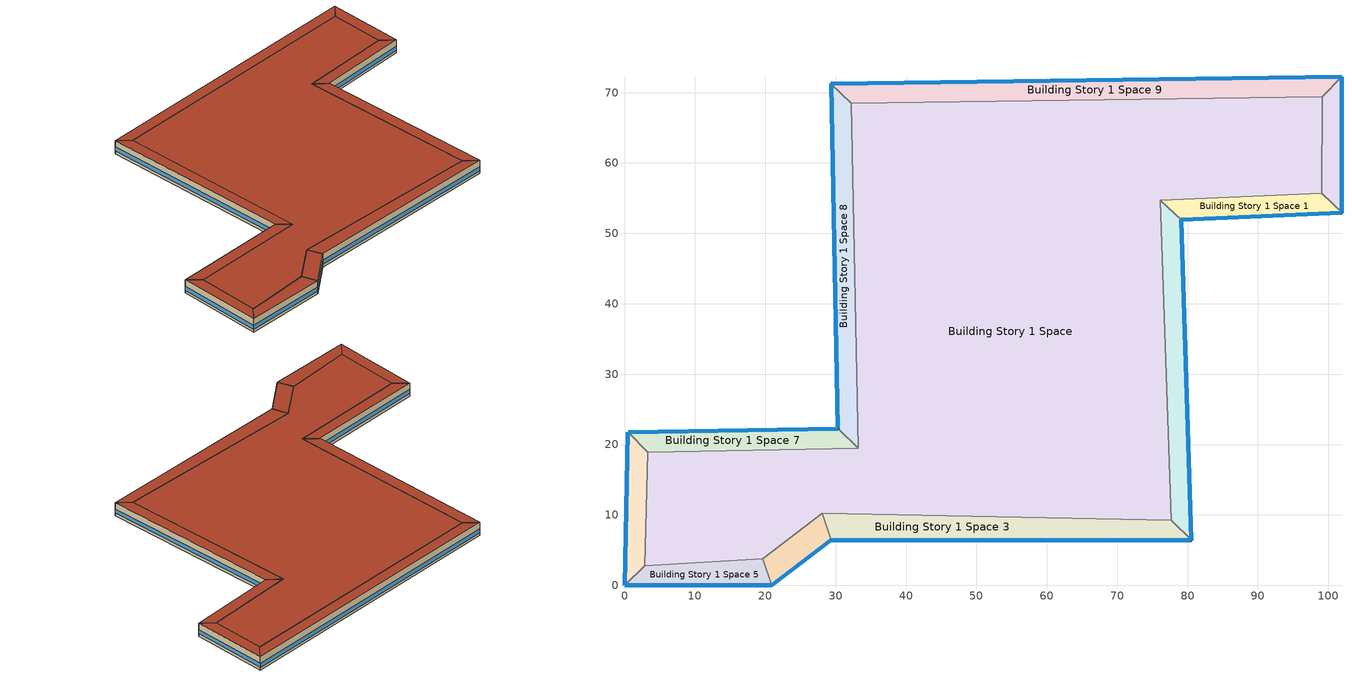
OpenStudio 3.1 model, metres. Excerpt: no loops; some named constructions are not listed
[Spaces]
Building Story 1 Space
 floor ground: 99.05,55.73 76.13,54.69 77.68,9.22 28.06,10.22 19.61,3.79 2.86,2.8 3.32,18.94 33.21,19.5 32.21,68.49 99.13,69.42 z0
 wall adiabatic (Typical Interior Wall): 76.13,54.69 99.05,55.73 99.13,69.42 32.21,68.49 33.21,19.5 3.32,18.94 2.86,2.8 19.61,3.79 28.06,10.22 77.68,9.22 76.13,54.69 z0:3.6
 roof outside: 99.13,69.42 32.21,68.49 33.21,19.5 3.32,18.94 2.86,2.8 19.61,3.79 28.06,10.22 77.68,9.22 76.13,54.69 99.05,55.73 z3.6
Building Story 1 Space 1
 floor ground: 101.94,52.96 79.06,51.97 76.13,54.69 99.05,55.73 z0
 wall outside: 79.06,51.97 101.94,52.96 z0:3.6
 wall adiabatic (Typical Interior Wall): 101.94,52.96 99.05,55.73 76.13,54.69 79.06,51.97 z0:3.6
 window: 79.09,51.97 101.91,52.96 z0.76:1.84
 roof outside: 99.05,55.73 76.13,54.69 79.06,51.97 101.94,52.96 z3.6
Building Story 1 Space 2
 floor ground: 79.06,51.97 80.56,6.43 77.68,9.22 76.13,54.69 z0
 wall outside: 80.56,6.43 79.06,51.97 z0:3.6
 wall adiabatic (Typical Interior Wall): 79.06,51.97 76.13,54.69 77.68,9.22 80.56,6.43 z0:3.6
 window: 80.55,6.46 79.06,51.94 z0.76:1.84
 roof outside: 76.13,54.69 77.68,9.22 80.56,6.43 79.06,51.97 z3.6
Building Story 1 Space 3
 floor ground: 80.56,6.43 29.34,6.43 28.06,10.22 77.68,9.22 z0
 wall outside: 29.34,6.43 80.56,6.43 z0:3.6
 wall adiabatic (Typical Interior Wall): 80.56,6.43 77.68,9.22 28.06,10.22 29.34,6.43 z0:3.6
 window: 29.36,6.43 80.53,6.43 z0.76:1.84
 roof outside: 77.68,9.22 28.06,10.22 29.34,6.43 80.56,6.43 z3.6
Building Story 1 Space 4
 floor ground: 29.34,6.43 20.88,0 19.61,3.79 28.06,10.22 z0
 wall outside: 20.88,0 29.34,6.43 z0:3.6
 wall adiabatic (Typical Interior Wall): 29.34,6.43 28.06,10.22 19.61,3.79 20.88,0 z0:3.6
 window: 20.91,0.02 29.32,6.42 z0.76:1.85
 roof outside: 28.06,10.22 19.61,3.79 20.88,0 29.34,6.43 z3.6
Building Story 1 Space 5
 floor ground: 20.88,0 0,0 2.86,2.8 19.61,3.79 z0
 wall outside: 0,0 20.88,0 z0:3.6
 wall adiabatic (Typical Interior Wall): 20.88,0 19.61,3.79 2.86,2.8 0,0 z0:3.6
 window: 0.03,0 20.86,0 z0.76:1.84
 roof outside: 19.61,3.79 2.86,2.8 0,0 20.88,0 z3.6
Building Story 1 Space 6
 floor ground: 0,0 0.5,21.78 3.32,18.94 2.86,2.8 z0
 wall outside: 0.5,21.78 0,0 z0:3.6
 wall adiabatic (Typical Interior Wall): 0,0 2.86,2.8 3.32,18.94 0.5,21.78 z0:3.6
 window: 0.5,21.75 0,0.03 z0.76:1.84
 roof outside: 2.86,2.8 3.32,18.94 0.5,21.78 0,0 z3.6
Building Story 1 Space 7
 floor ground: 0.5,21.78 30.33,22.27 33.21,19.5 3.32,18.94 z0
 wall outside: 30.33,22.27 0.5,21.78 z0:3.6
 wall adiabatic (Typical Interior Wall): 0.5,21.78 3.32,18.94 33.21,19.5 30.33,22.27 z0:3.6
 window: 30.31,22.27 0.52,21.78 z0.76:1.84
 roof outside: 3.32,18.94 33.21,19.5 30.33,22.27 0.5,21.78 z3.6
Building Story 1 Space 8
 floor ground: 30.33,22.27 29.34,71.27 32.21,68.49 33.21,19.5 z0
 wall outside: 29.34,71.27 30.33,22.27 z0:3.6
 wall adiabatic (Typical Interior Wall): 30.33,22.27 33.21,19.5 32.21,68.49 29.34,71.27 z0:3.6
 window: 29.34,71.25 30.33,22.3 z0.76:1.84
 roof outside: 33.21,19.5 32.21,68.49 29.34,71.27 30.33,22.27 z3.6
Building Story 1 Space 9
 floor ground: 29.34,71.27 101.94,72.26 99.13,69.42 32.21,68.49 z0
 wall outside: 101.94,72.26 29.34,71.27 z0:3.6
 wall adiabatic (Typical Interior Wall): 29.34,71.27 32.21,68.49 99.13,69.42 101.94,72.26 z0:3.6
 window: 101.91,72.26 29.36,71.27 z0.76:1.84
 roof outside: 32.21,68.49 99.13,69.42 101.94,72.26 29.34,71.27 z3.6
Building Story 1 Space 10
 floor ground: 101.94,72.26 101.94,52.96 99.05,55.73 99.13,69.42 z0
 wall outside: 101.94,52.96 101.94,72.26 z0:3.6
 wall adiabatic (Typical Interior Wall): 101.94,72.26 99.13,69.42 99.05,55.73 101.94,52.96 z0:3.6
 window: 101.94,52.99 101.94,72.24 z0.76:1.84
 roof outside: 99.13,69.42 99.05,55.73 101.94,52.96 101.94,72.26 z3.6
[Schedule:Ruleset]
D_EPr_Ktchn_Cook_Yr: Default Day Schedule=D_EPr_Ktchn_Cook_Yr Default; Summer Design Day Schedule=D_EPr_Ktchn_Cook_Yr Summer Design Day; Winter Design Day Schedule=D_EPr_Ktchn_Cook_Yr Winter Design Day 4
[Schedule:Day]
Clothing Schedule Summer Clothes: 24, 0, 0.5
D_EPr_Clrm_Occup_Yr Default|Wkdy Day; D_EPr_Clrm_Occup_Yr Default|Wkdy Day 1; D_EPr_Clrm_Occup_Yr Default|Wkdy Day 2: 7, 0, 0, 9, 0, 0.6, 14, 0, 1, 18, 0, 0.5, 19, 0, 0.1, 24, 0, 0
D_EPr_Clrm_Occup_Yr Sat Day; D_EPr_Clrm_Occup_Yr Sat Day 1; D_EPr_Clrm_Occup_Yr Sat Day 2: 7, 0, 0, 16, 0, 0.3, 24, 0, 0
D_EPr_Clrm_Occup_Yr Sun Day; D_EPr_Clrm_Occup_Yr Sun Day 1; D_EPr_Clrm_Occup_Yr Sun Day 2; D_EPr_Caf_Occup_Yr Sun Day; D_EPr_Caf_Occup_Yr Sun Day 1; D_EPr_Caf_Occup_Yr Sun Day 2; D_EPr_Gym_Occup_Yr Sun Day; D_EPr_Gym_Occup_Yr Sun Day 1; D_EPr_Gym_Occup_Yr Sun Day 2; D_EPr_Ktchn_Occup_Yr Sun Day; D_EPr_Ktchn_Occup_Yr Sun Day 1; D_EPr_Ktchn_Occup_Yr Sun Day 2; D_EPr_Ktchn_Cook_Yr Sun Day; D_EPr_Ktchn_Cook_Yr Sun Day 1; D_EPr_Ktchn_Cook_Yr Sun Day 2; D_EPr_Ktchn_Cook_Yr Winter Design Day 4: 24, 0, 0
D17_EPr_Clrm_LF_Yr Default|Wkdy Day; D17_EPr_Clrm_LF_Yr Default|Wkdy Day 1; D17_EPr_Clrm_LF_Yr Default|Wkdy Day 2; D17_EPr_Cordr_LF_Yr Default|Wkdy Day; D17_EPr_Cordr_LF_Yr Default|Wkdy Day 1; D17_EPr_Cordr_LF_Yr Default|Wkdy Day 2: 5, 0, 0.05, 9, 0, 0.6, 15, 0, 1, 19, 0, 0.55, 20, 0, 0.35, 24, 0, 0.1
D17_EPr_Clrm_LF_Yr Wknd Day; D17_EPr_Clrm_LF_Yr Wknd Day 1; D17_EPr_Clrm_LF_Yr Wknd Day 2; D_EPr_Clrm_Misc_Yr Sat Day; D_EPr_Clrm_Misc_Yr Sat Day 1; D_EPr_Clrm_Misc_Yr Sat Day 2; D17_EPr_Cordr_LF_Yr Wknd Day; D17_EPr_Cordr_LF_Yr Wknd Day 1; D17_EPr_Cordr_LF_Yr Wknd Day 2: 7, 0, 0.05, 16, 0, 0.4, 24, 0, 0.05
D_EPr_Clrm_Misc_Yr Default|Wkdy Day; D_EPr_Clrm_Misc_Yr Default|Wkdy Day 1; D_EPr_Clrm_Misc_Yr Default|Wkdy Day 2: 9, 0, 0.05, 10, 0, 0.8, 15, 0, 1, 17, 0, 0.55, 20, 0, 0.35, 24, 0, 0.1
D_EPr_Clrm_Misc_Yr Sun Day; D_EPr_Clrm_Misc_Yr Sun Day 1; D_EPr_Clrm_Misc_Yr Sun Day 2; D_EPr_Caf_Misc_Yr Sun Day; D_EPr_Caf_Misc_Yr Sun Day 1; D_EPr_Caf_Misc_Yr Sun Day 2; D_EPr_Gym_Misc_Yr Sun Day; D_EPr_Gym_Misc_Yr Sun Day 1; D_EPr_Gym_Misc_Yr Sun Day 2; D_EPr_Ktchn_Misc_Yr Sun Day; D_EPr_Ktchn_Misc_Yr Sun Day 1; D_EPr_Ktchn_Misc_Yr Sun Day 2: 24, 0, 0.05
D_EPr_Caf_Occup_Yr Default|Wkdy Day; D_EPr_Caf_Occup_Yr Default|Wkdy Day 1; D_EPr_Caf_Occup_Yr Default|Wkdy Day 2: 11, 0, 0, 12, 0, 0.1, 13, 0, 0.5, 14, 0, 0.3, 24, 0, 0
D_EPr_Caf_Occup_Yr Sat Day; D_EPr_Caf_Occup_Yr Sat Day 1; D_EPr_Caf_Occup_Yr Sat Day 2: 11, 0, 0, 12, 0, 0.1, 13, 0, 0.25, 14, 0, 0.1, 24, 0, 0
D17_EPr_Din_LF_Yr Default|Wkdy Day; D17_EPr_Din_LF_Yr Default|Wkdy Day 1; D17_EPr_Din_LF_Yr Default|Wkdy Day 2; D_EPr_Caf_Misc_Yr Default|Wkdy Day; D_EPr_Caf_Misc_Yr Default|Wkdy Day 1; D_EPr_Caf_Misc_Yr Default|Wkdy Day 2: 10, 0, 0.05, 15, 0, 1, 24, 0, 0.05
D17_EPr_Din_LF_Yr Wknd Day; D17_EPr_Din_LF_Yr Wknd Day 1; D17_EPr_Din_LF_Yr Wknd Day 2: 10, 0, 0.05, 14, 0, 0.6, 24, 0, 0.05
D_EPr_Caf_Misc_Yr Sat Day; D_EPr_Caf_Misc_Yr Sat Day 1; D_EPr_Caf_Misc_Yr Sat Day 2: 10, 0, 0.05, 14, 0, 0.5, 24, 0, 0.05
D_EPr_Gym_Occup_Yr Default|Wkdy Day; D_EPr_Gym_Occup_Yr Default|Wkdy Day 1; D_EPr_Gym_Occup_Yr Default|Wkdy Day 2: 7, 0, 0, 8, 0, 0.25, 12, 0, 1, 13, 0, 0.7, 15, 0, 1, 17, 0, 0.3, 24, 0, 0
D_EPr_Gym_Occup_Yr Sat Day; D_EPr_Gym_Occup_Yr Sat Day 1; D_EPr_Gym_Occup_Yr Sat Day 2: 8, 0, 0, 9, 0, 0.1, 12, 0, 0.4, 13, 0, 0.05, 24, 0, 0
D17_EPr_Gym_LF_Yr Default|Wkdy Day; D17_EPr_Gym_LF_Yr Default|Wkdy Day 1; D17_EPr_Gym_LF_Yr Default|Wkdy Day 2: 7, 0, 0.05, 8, 0, 0.5964, 12, 0, 0.9, 13, 0, 0.7786, 15, 0, 0.9, 18, 0, 0.5964, 24, 0, 0.05
D17_EPr_Gym_LF_Yr Wknd Day; D17_EPr_Gym_LF_Yr Wknd Day 1; D17_EPr_Gym_LF_Yr Wknd Day 2: 7, 0, 0.05, 8, 0, 0.1288, 18, 0, 0.5, 24, 0, 0.05
D_EPr_Gym_Misc_Yr Default|Wkdy Day; D_EPr_Gym_Misc_Yr Default|Wkdy Day 1; D_EPr_Gym_Misc_Yr Default|Wkdy Day 2: 7, 0, 0.15, 8, 0, 0.5, 17, 0, 1, 24, 0, 0.15
D_EPr_Gym_Misc_Yr Sat Day; D_EPr_Gym_Misc_Yr Sat Day 1; D_EPr_Gym_Misc_Yr Sat Day 2: 8, 0, 0.15, 15, 0, 0.45, 24, 0, 0.15
D_EPr_Ktchn_Occup_Yr Default|Wkdy Day; D_EPr_Ktchn_Occup_Yr Default|Wkdy Day 1; D_EPr_Ktchn_Occup_Yr Default|Wkdy Day 2: 8, 0, 0, 9, 0, 0.5, 15, 0, 1, 24, 0, 0
D_EPr_Ktchn_Occup_Yr Sat Day; D_EPr_Ktchn_Occup_Yr Sat Day 1; D_EPr_Ktchn_Occup_Yr Sat Day 2: 9, 0, 0, 10, 0, 0.35, 14, 0, 0.75, 24, 0, 0
D17_EPr_Ktchn_LF_Yr Default|Wkdy Day; D17_EPr_Ktchn_LF_Yr Default|Wkdy Day 1; D17_EPr_Ktchn_LF_Yr Default|Wkdy Day 2: 8, 0, 0.05, 9, 0, 0.75, 15, 0, 1, 24, 0, 0.05
D17_EPr_Ktchn_LF_Yr Wknd Day; D17_EPr_Ktchn_LF_Yr Wknd Day 1; D17_EPr_Ktchn_LF_Yr Wknd Day 2: 9, 0, 0.05, 10, 0, 0.3556, 14, 0, 0.6, 24, 0, 0.05
D_EPr_Ktchn_Misc_Yr Default|Wkdy Day; D_EPr_Ktchn_Misc_Yr Default|Wkdy Day 1; D_EPr_Ktchn_Misc_Yr Default|Wkdy Day 2: 8, 0, 0.15, 9, 0, 0.4, 10, 0, 0.8, 11, 0, 0.9, 13, 0, 1, 14, 0, 0.9, 15, 0, 0.7, 24, 0, 0.15
D_EPr_Ktchn_Misc_Yr Sat Day; D_EPr_Ktchn_Misc_Yr Sat Day 1; D_EPr_Ktchn_Misc_Yr Sat Day 2: 9, 0, 0.15, 10, 0, 0.3, 11, 0, 0.4, 13, 0, 0.5, 14, 0, 0.35, 24, 0, 0.15
D_EPr_Ktchn_Cook_Yr Default; D_EPr_Ktchn_Cook_Yr Default|Wkdy Day; D_EPr_Ktchn_Cook_Yr Default|Wkdy Day 1; D_EPr_Ktchn_Cook_Yr Default|Wkdy Day 2: 8, 0, 0, 9, 0, 0.3, 10, 0, 0.7, 12, 0, 1, 13, 0, 0.8, 14, 0, 0.6, 15, 0, 0.4, 24, 0, 0
D_EPr_Ktchn_Cook_Yr Sat Day; D_EPr_Ktchn_Cook_Yr Sat Day 1; D_EPr_Ktchn_Cook_Yr Sat Day 2: 9, 0, 0, 10, 0, 0.3, 12, 0, 0.5, 13, 0, 0.35, 14, 0, 0.15, 24, 0, 0
D_EPr_Ktchn_Cook_Yr Summer Design Day: 24, 0, 1
D_EPr_All_CTemp_Yr Sun Day 3; D_EPr_All_CTemp_Yr Sun Day 4; D_EPr_All_CTemp_Yr Sun Day 5: 24, 0, 27.8
D_EPr_All_CTemp_Yr Sat Day 3; D_EPr_All_CTemp_Yr Sat Day 4; D_EPr_All_CTemp_Yr Sat Day 5: 7, 0, 27.8, 17, 0, 24.4, 24, 0, 27.8
D_EPr_All_CTemp_Yr Default|Wkdy Day 3; D_EPr_All_CTemp_Yr Default|Wkdy Day 4; D_EPr_All_CTemp_Yr Default|Wkdy Day 5: 7, 0, 27.8, 19, 0, 24.4, 24, 0, 27.8
D_EPr_All_HTemp_Yr Sun Day 3; D_EPr_All_HTemp_Yr Sun Day 4; D_EPr_All_HTemp_Yr Sun Day 5: 24, 0, 17.8
D_EPr_All_HTemp_Yr Sat Day 3; D_EPr_All_HTemp_Yr Sat Day 4; D_EPr_All_HTemp_Yr Sat Day 5: 7, 0, 17.8, 17, 0, 21.1, 24, 0, 17.8
D_EPr_All_HTemp_Yr Default|Wkdy Day 3; D_EPr_All_HTemp_Yr Default|Wkdy Day 4; D_EPr_All_HTemp_Yr Default|Wkdy Day 5: 7, 0, 17.8, 19, 0, 21.1, 24, 0, 17.8
[Schedule:Rule] Schedule Ruleset=D_EPr_Ktchn_Cook_Yr; Date Specification Type=DateRange
Name | Rule Order | Day Schedule | Apply Monday | Apply Tuesday | Apply Wednesday | Apply Thursday | Apply Friday | Start Month | Start Day | End Month | End Day | Apply Saturday | Apply Sunday
Schedule Rule 113 | 8 | D_EPr_Ktchn_Cook_Yr Default|Wkdy Day | Yes | Yes | Yes | Yes | Yes | 1 | 5 | 4 | 3
Schedule Rule 114 | 7 | D_EPr_Ktchn_Cook_Yr Default|Wkdy Day 1 | Yes | Yes | Yes | Yes | Yes | 4 | 13 | 6 | 12
Schedule Rule 115 | 6 | D_EPr_Ktchn_Cook_Yr Default|Wkdy Day 2 | Yes | Yes | Yes | Yes | Yes | 8 | 17 | 12 | 11
Schedule Rule 116 | 5 | D_EPr_Ktchn_Cook_Yr Sat Day |  |  |  |  |  | 1 | 5 | 4 | 3 | Yes
Schedule Rule 117 | 4 | D_EPr_Ktchn_Cook_Yr Sat Day 1 |  |  |  |  |  | 4 | 13 | 6 | 12 | Yes
Schedule Rule 118 | 3 | D_EPr_Ktchn_Cook_Yr Sat Day 2 |  |  |  |  |  | 8 | 17 | 12 | 11 | Yes
Schedule Rule 119 | 2 | D_EPr_Ktchn_Cook_Yr Sun Day |  |  |  |  |  | 1 | 5 | 4 | 3 |  | Yes
Schedule Rule 120 | 1 | D_EPr_Ktchn_Cook_Yr Sun Day 1 |  |  |  |  |  | 4 | 13 | 6 | 12 |  | Yes
Schedule Rule 121 | 0 | D_EPr_Ktchn_Cook_Yr Sun Day 2 |  |  |  |  |  | 8 | 17 | 12 | 11 |  | Yes
